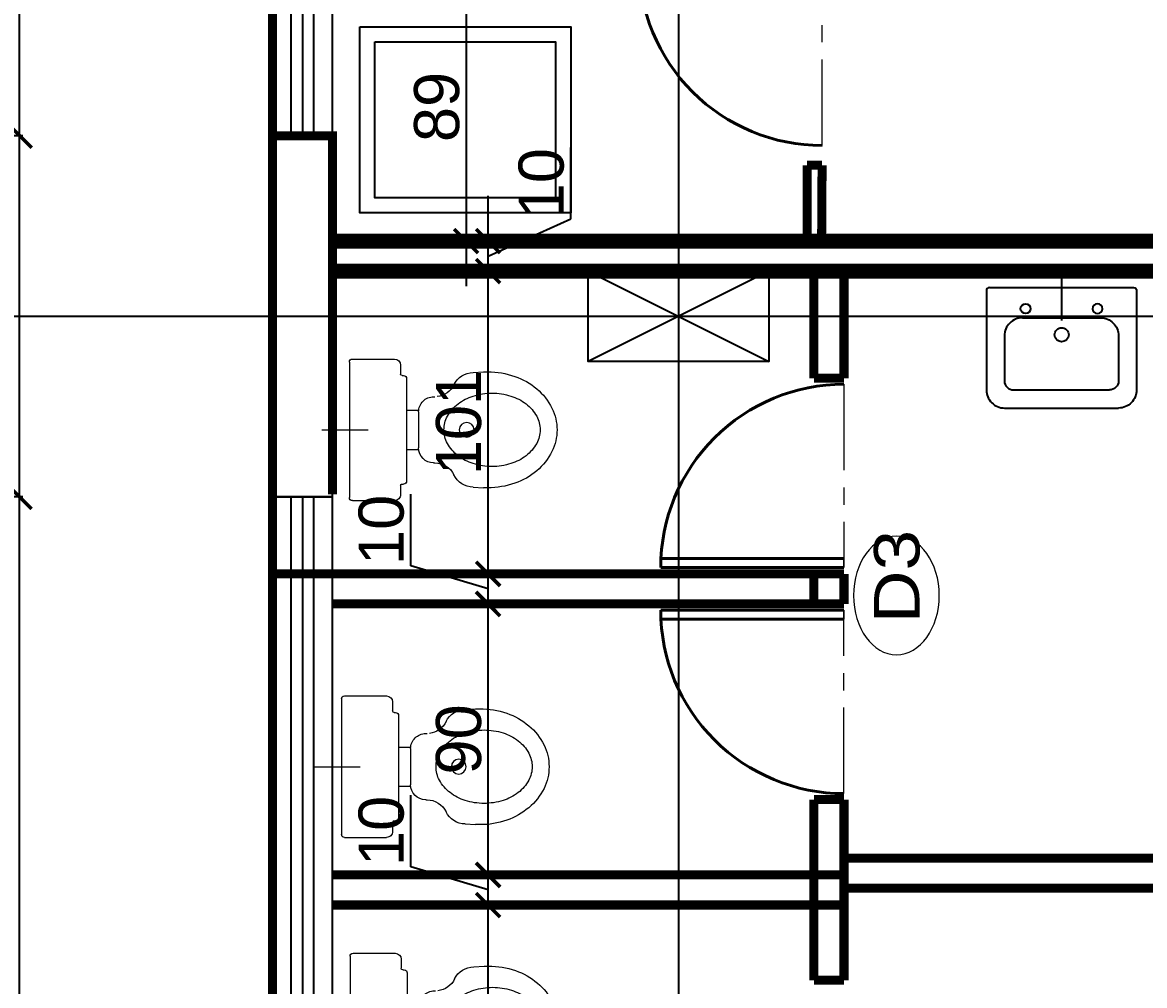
# Model space of a CAD drawing. Extents: x 250879 to 348495, y -51522 to -9360.
# Drawn here: x 292706.4 to 293079.3, y -21315.1 to -20995.2 of the extents above; entities that cross this region are included whole.
import ezdxf

# ---------------------------------------------------------------- set-up
doc = ezdxf.new("R2010")
doc.units = 0
doc.linetypes.add('CENTER', pattern=[50.800000000000004, 31.75, -6.349999999999999, 6.349999999999999, -6.349999999999999])
doc.layers.get('0').update_dxf_attribs({"linetype": 'CONTINUOUS'})
doc.layers.get('DEFPOINTS').update_dxf_attribs({"color": 9, "linetype": 'CONTINUOUS'})
for name, color, linetype, lineweight in [('A-Axis', 1, 'CENTER', 9), ('A-Door', 5, 'CONTINUOUS', 15), ('A-text finishing', 6, 'CONTINUOUS', 13), ('FURN', 126, 'CONTINUOUS', 9), ('SECTION-ar', 131, 'CONTINUOUS', 40)]:
    doc.layers.add(name, color=color, linetype=linetype, lineweight=lineweight)
for name, color, linetype in [('AXIS', 1, 'CONTINUOUS'), ('COLUMN', 5, 'CONTINUOUS'), ('elevat', 4, 'CONTINUOUS'), ('FURNITURE', 4, 'CONTINUOUS'), ('WALL', 7, 'CONTINUOUS'), ('WALL1', 2, 'CONTINUOUS')]:
    doc.layers.add(name, color=color, linetype=linetype)
doc.styles.add('ARIAL', font='BOD_CR.TTF', dxfattribs={"width": 1.199999999999999})
doc.styles.get("Standard").update_dxf_attribs({"font": 'sanss___.ttf', "height": 15})
doc.dimstyles.new('STANDARD$0', dxfattribs={"dimscale": 0, "dimtxt": 12, "dimasz": 8, "dimexe": 15, "dimexo": 0.0625, "dimgap": 2, "dimtad": 1, "dimdec": 0, "dimzin": 0, "dimdsep": 46, "dimtxsty": 'Standard', "dimblk1": 'ARCHTICK', "dimblk2": 'ARCHTICK', "dimsah": 1, "dimcen": 0.09, "dimdle": 15, "dimclrd": 3, "dimclre": 3, "dimclrt": 3, "dimazin": 0, "dimtfac": 1, "dimtdec": 0, "dimtofl": 0, "dimtmove": 1, "dimatfit": 3, "dimldrblk": 'ARCHTICK', "dimfxl": 1.045499999999997, "dimfxlon": 1, "dimtolj": 1, "dimtzin": 0, "dimarcsym": 0})

# ---------------------------------------------------------------- blocks, each defined once
blk = doc.blocks.new('COLUMN')
at = {"layer": 'AXIS'}
for p, q in [((236924.6994773077, -9644.256519553426), (236984.6994773077, -9674.256519553426)), ((236984.6994773077, -9644.256519553426), (236924.6994773077, -9674.256519553426))]:
    blk.add_line(p, q, dxfattribs=at)
at = {"layer": 'COLUMN'}
blk.add_lwpolyline([(236924.6994773077, -9644.256519553426), (236984.6994773077, -9644.256519553426), (236984.6994773077, -9674.256519553426), (236924.6994773077, -9674.256519553426)], close=True, dxfattribs=at)
blk = doc.blocks.new('AXISG')
at = {"layer": 'AXIS'}
for p, q in [((305954.8837600994, -19949.16446858895), (305954.8837600994, -23524.12586554483)), ((305610.044087238, -21092.8329642961), (307936.9012656476, -21092.8329642961))]:
    blk.add_line(p, q, dxfattribs=at)
at = {"layer": 'WALL', "linetype": 'Continuous'}
blk.add_blockref('COLUMN', (69000.18428279168, -11433.57644474268), dxfattribs=at)
blk = doc.blocks.new('_ARCHTICK')
at = {"color": 0, "linetype": 'ByBlock', "const_width": 0.15}
blk.add_lwpolyline([(-0.5, -0.5), (0.5, 0.5)], dxfattribs=at)
blk = doc.blocks.new('*D214')
at = {"layer": 'DEFPOINTS', "color": 0, "linetype": 'Continuous', "transparency": 16777216}
for p in [(292861.1347276957, -21288.37987310439), (292887.2955304947, -21288.37987310439), (292898.2114552974, -21378.37987310439)]:
    blk.add_point(p, dxfattribs=at)
at = {"layer": 'WALL', "color": 3, "linetype": 'Continuous', "lineweight": -2, "transparency": 16777216}
for p, q in [((292861.1347276957, -21393.37987310439), (292861.1347276957, -21273.37987310439)), ((292862.1802276957, -21288.37987310439), (292846.1347276957, -21288.37987310439)), ((292862.1802276957, -21378.37987310439), (292846.1347276957, -21378.37987310439))]:
    blk.add_line(p, q, dxfattribs=at)
at = {"layer": 'WALL', "color": 3, "linetype": 'Continuous', "lineweight": -2, "transparency": 16777216, "xscale": 8, "yscale": 8, "zscale": 8}
for p, rotation in [((292861.1347276957, -21288.37987310439), 90), ((292861.1347276957, -21378.37987310439), 270)]:
    blk.add_blockref('_ARCHTICK', p, dxfattribs=dict(at, rotation=rotation))
at = {"layer": 'WALL', "color": 3, "linetype": 'Continuous', "transparency": 16777216, "insert": (292851.4083902471, -21333.37987310435), "char_height": 15, "attachment_point": 5, "rotation": 90}
blk.add_mtext('\\A1;90', dxfattribs=at)
blk = doc.blocks.new('*D215')
at = {"layer": 'DEFPOINTS', "color": 0, "linetype": 'Continuous', "transparency": 16777216}
for p in [(292861.1347276957, -21278.37987310439), (292891.5739412533, -21278.37987310439), (292887.2955304947, -21288.37987310439)]:
    blk.add_point(p, dxfattribs=at)
at = {"layer": 'WALL', "color": 3, "linetype": 'Continuous', "lineweight": -2, "transparency": 16777216}
for p, q in [((292835.4083902471, -21275.66197186982), (292835.4083902471, -21251.88830931838)), ((292861.1347276957, -21303.37987310439), (292861.1347276957, -21263.37987310439)), ((292861.1347276957, -21283.37987310439), (292835.4083902471, -21275.66197186982)), ((292862.1802276957, -21278.37987310439), (292846.1347276957, -21278.37987310439)), ((292862.1802276957, -21288.37987310439), (292846.1347276957, -21288.37987310439))]:
    blk.add_line(p, q, dxfattribs=at)
at = {"layer": 'WALL', "color": 3, "linetype": 'Continuous', "lineweight": -2, "transparency": 16777216, "xscale": 8, "yscale": 8, "zscale": 8}
for p, rotation in [((292861.1347276957, -21278.37987310439), 90), ((292861.1347276957, -21288.37987310439), 270)]:
    blk.add_blockref('_ARCHTICK', p, dxfattribs=dict(at, rotation=rotation))
at = {"layer": 'WALL', "color": 3, "linetype": 'Continuous', "transparency": 16777216, "insert": (292825.6820527985, -21263.77514059406), "char_height": 15, "attachment_point": 5, "rotation": 90}
blk.add_mtext('\\A1;10', dxfattribs=at)
blk = doc.blocks.new('*D216')
at = {"layer": 'DEFPOINTS', "color": 0, "linetype": 'Continuous', "transparency": 16777216}
for p in [(292861.1347276957, -21188.37987310439), (292870.5412592961, -21188.37987310439), (292891.5739412533, -21278.37987310439)]:
    blk.add_point(p, dxfattribs=at)
at = {"layer": 'WALL', "color": 3, "linetype": 'Continuous', "lineweight": -2, "transparency": 16777216}
for p, q in [((292861.1347276957, -21293.37987310439), (292861.1347276957, -21173.37987310439)), ((292862.1802276957, -21188.37987310439), (292846.1347276957, -21188.37987310439)), ((292862.1802276957, -21278.37987310439), (292846.1347276957, -21278.37987310439))]:
    blk.add_line(p, q, dxfattribs=at)
at = {"layer": 'WALL', "color": 3, "linetype": 'Continuous', "lineweight": -2, "transparency": 16777216, "xscale": 8, "yscale": 8, "zscale": 8}
for p, rotation in [((292861.1347276957, -21188.37987310439), 90), ((292861.1347276957, -21278.37987310439), 270)]:
    blk.add_blockref('_ARCHTICK', p, dxfattribs=dict(at, rotation=rotation))
at = {"layer": 'WALL', "color": 3, "linetype": 'Continuous', "transparency": 16777216, "insert": (292851.4083902471, -21233.37987310435), "char_height": 15, "attachment_point": 5, "rotation": 90}
blk.add_mtext('\\A1;90', dxfattribs=at)
blk = doc.blocks.new('*D217')
at = {"layer": 'DEFPOINTS', "color": 0, "linetype": 'Continuous', "transparency": 16777216}
for p in [(292861.1347276957, -21178.37987310439), (292870.5412592961, -21178.37987310439), (292870.5412592961, -21188.37987310439)]:
    blk.add_point(p, dxfattribs=at)
at = {"layer": 'WALL', "color": 3, "linetype": 'Continuous', "lineweight": -2, "transparency": 16777216}
for p, q in [((292835.4083902471, -21175.66197186982), (292835.4083902471, -21151.88830931838)), ((292861.1347276957, -21203.37987310439), (292861.1347276957, -21163.37987310439)), ((292861.1347276957, -21183.37987310439), (292835.4083902471, -21175.66197186982)), ((292862.1802276957, -21178.37987310439), (292846.1347276957, -21178.37987310439)), ((292862.1802276957, -21188.37987310439), (292846.1347276957, -21188.37987310439))]:
    blk.add_line(p, q, dxfattribs=at)
at = {"layer": 'WALL', "color": 3, "linetype": 'Continuous', "lineweight": -2, "transparency": 16777216, "xscale": 8, "yscale": 8, "zscale": 8}
for p, rotation in [((292861.1347276957, -21178.37987310439), 90), ((292861.1347276957, -21188.37987310439), 270)]:
    blk.add_blockref('_ARCHTICK', p, dxfattribs=dict(at, rotation=rotation))
at = {"layer": 'WALL', "color": 3, "linetype": 'Continuous', "transparency": 16777216, "insert": (292825.6820527985, -21163.77514059406), "char_height": 15, "attachment_point": 5, "rotation": 90}
blk.add_mtext('\\A1;10', dxfattribs=at)
blk = doc.blocks.new('D70')
at = {"layer": 'A-Axis'}
blk.add_line((307725.0642755921, -30884.76289640172), (307725.0642755921, -30817.07946808813), dxfattribs=at)
at = {"layer": 'A-Door'}
for p, q in [((307725.0642755921, -30817.07946808813), (307725.0642755921, -30820.45102590095)), ((307792.7477039057, -30817.07946808813), (307792.7477039057, -30820.45102590095))]:
    blk.add_line(p, q, dxfattribs=at)
at = {"layer": 'SECTION-ar', "ltscale": 20}
for p, q in [((307725.0642755921, -30817.07946808813), (307792.7477039057, -30817.07946808813)), ((307792.7477039057, -30820.45102590095), (307725.0642755921, -30820.45102590096))]:
    blk.add_line(p, q, dxfattribs=at)
at = {"layer": 'SECTION-ar', "ltscale": 20, "extrusion": (0, 0, -1)}
blk.add_ellipse((307725.0642755921, -30817.07946808812), major_axis=(-47.85941113449373, 47.85941113449371), ratio=0.9999999999997696, start_param=2.356194490192229, end_param=3.926990816987356, dxfattribs=at)
blk = doc.blocks.new('TOILET')
for p, q in [((1.42e-14, 0.0920005549881893), (-1.42e-14, -0.0627298281180799)), ((-0.2250000000000369, 0), (0.2250000000000369, 0)), ((-0.2350000000000278, -0.0100000000000051), (-0.2349999999999994, -0.149999999999963)), ((0.2350000000000278, -0.0100000000000051), (0.2350000000000278, -0.1499999999999773)), ((-0.2149999999999892, -0.1699999999999591), (-0.1850000000000165, -0.1699999999999591)), ((-0.180000000000021, -0.1749999999999545), (-0.180000000000021, -0.17999999999995)), ((0.1799999999999926, -0.1749999999999545), (0.1799999999999926, -0.17999999999995)), ((0.184999999999988, -0.1699999999999591), (0.2150000000000176, -0.1699999999999733)), ((-0.1700000000000301, -0.1899999999999551), (0.1700000000000017, -0.1899999999999551)), ((-0.0649999999999551, -0.1899999999999551), (-0.0649999999999551, -0.230250628144617)), ((0.0650000000000119, -0.1899999999999551), (0.0650000000000119, -0.2302506281446455)), ((-0.0599999999999881, -0.2299999999999613), (0.0600000000000165, -0.2299999999999756)), ((-0.1099999999999994, -0.2799999999999585), (-0.1099999999999994, -0.2843671447610916)), ((0.1100000000000278, -0.2799999999999727), (0.1100000000000278, -0.2843671447648575)), ((-0.1899999999999835, -0.4108582511738206), (-0.1921942687095139, -0.4455287479287762)), ((0.1899999999999835, -0.4108582511738348), (0.1921942687095424, -0.4455287479287762))]:
    blk.add_line(p, q)
blk.add_lwpolyline([(1.42e-14, -0.3142484466677757, 0.124940132211905), (-0.0448875361360734, -0.3256428226940216, 0.1058033347124543), (-0.0862508156472046, -0.3610526170990624, 0.0866504525014975), (-0.1122687594558585, -0.4111386203364021, 0.0767072297481512), (-0.1219770732540013, -0.4740478801299162, 0.0767072297480998), (-0.1122687594558585, -0.5369571399234729, 0.08665045250132201), (-0.0862508156472046, -0.5870431431607699, 0.1058033347123541), (-0.0448875361360734, -0.622452937565825, 0.124940132211754), (1.42e-14, -0.6338473135920566, 0.1249401322118307), (0.0448875361360734, -0.622452937565825, 0.1058033347125261), (0.086250815647233, -0.5870431431607699, 0.0866504525015058), (0.1122687594559153, -0.5369571399233735, 0.0767072297479977), (0.1219770732540297, -0.4740478801299162, 0.0767072297478614), (0.1122687594559437, -0.41113862033653, 0.08665045250157301), (0.086250815647233, -0.3610526170990624, 0.1058033347126552), (0.0448875361361019, -0.32564282269405, 0.1249401322122071)], format="xyb", close=True)
for points in [[(-0.1921942687095139, -0.4455287479287762, 0.0132118733683078), (-0.1925767201674802, -0.4599999999999654, 0.0836533908698555), (-0.1774512425788117, -0.5497729966895833, 0.0910585749032859), (-0.1361723047290724, -0.622634559672875, 0.1039527655389793), (-0.0719155897296702, -0.6731840259616462, 0.1153588042675375), (1.42e-14, -0.6899999999999693, 0.1153588042676263)], [(1.42e-14, -0.6899999999999693, 0.1153588042676263), (0.0719155897296418, -0.6731840259616462, 0.1039527655391966), (0.1361723047291008, -0.622634559672875, 0.0910585749032859), (0.1774512425788401, -0.5497729966895833, 0.0836533908698555), (0.1925767201675086, -0.4599999999999654, 0.0132118733682955), (0.1921942687095424, -0.4455287479287762, 0.0910585749033702)]]:
    blk.add_lwpolyline(points, format="xyb")
blk.add_circle((1.42e-14, -0.3898931670839545), 0.0245844573011453)
for centre, radius, start, end in [((-0.2250000000000369, -0.0100000000000051), 0.01, 90, 180), ((0.2250000000000369, -0.0100000000000051), 0.01, 0, 90.00000000000178), ((-0.2149999999999892, -0.149999999999963), 0.02, 180.0000000000102, 269.9999999999981), ((-0.1850000000000165, -0.1749999999999545), 0.005, 0, 89.99999999999773), ((-0.1700000000000301, -0.17999999999995), 0.01, 180, 270), ((0.1700000000000017, -0.17999999999995), 0.01, 269.9999999999981, 0), ((0.184999999999988, -0.1749999999999545), 0.005, 89.99999999998575, 180), ((0.2150000000000176, -0.1499999999999773), 0.02, 269.9999999999981, 0), ((-0.0599999999999881, -0.2799999999999585), 0.05, 89.99999999999193, 180), ((0.0600000000000165, -0.2799999999999727), 0.05, 0, 89.99999999999646), ((-0.1799999999999926, -0.2843671447610916), 0.07, 295.3769335241037, 353.5887963686275), ((0.180000000000021, -0.2843671447648575), 0.07, 180, 244.6230664752254), ((-0.1199999999999903, -0.4108582511738206), 0.07, 115.3769335241, 180.0000000000035), ((0.1199999999999903, -0.4108582511738348), 0.07, 0, 64.62306647523387)]:
    blk.add_arc(centre, radius, start, end)
blk = doc.blocks.new('hg')
at = {"layer": 'elevat'}
for p, q in [((91202.31636477557, 75504.4290639425), (91202.31636477557, 75489.23745395713)), ((91226.27479107816, 75500.14039891952), (91178.35793847292, 75500.14039891952)), ((91177.35793847292, 75499.14039891952), (91177.35793847292, 75466.14039891952)), ((91227.27479107816, 75499.14039891952), (91227.27479107816, 75466.14039891952)), ((91215.27479107818, 75490.14039891952), (91189.35793847292, 75490.14039891952)), ((91183.35793847292, 75484.14039891952), (91183.35793847292, 75469.14039891952)), ((91221.27479107816, 75484.14039891952), (91221.27479107816, 75469.14039891952)), ((91218.27479107816, 75466.14039891952), (91186.35793847292, 75466.14039891952)), ((91221.27479107816, 75460.14039891952), (91183.35793847292, 75460.14039891952))]:
    blk.add_line(p, q, dxfattribs=at)
for centre, major_axis, ratio, start_param, end_param in [((91178.35793847292, 75499.14039891952), (0.7071067811882472, 0.7071067811882471), 0.9999999999951928, 0.7853981633998518, 2.35619449018994), ((91190.35793847292, 75493.14039891952), (-1.161119105061516, -1.161119105061516), 1, 3.141592653589793, 9.42477796076938), ((91189.35793847292, 75484.14039891952), (-4.242640687130913, 4.242640687130915), 0.9999999999945176, -0.7853981634001896, 0.7853981634001892), ((91186.35793847292, 75469.14039891952), (2.121320343561819, 2.121320343561819), 0.9999999999979474, 2.356194490191319, 3.926990816988267), ((91183.35793847292, 75466.14039891952), (4.242640687123639, 4.242640687123639), 0.9999999999979474, 2.356194490191319, 3.926990816988267)]:
    blk.add_ellipse(centre, major_axis=major_axis, ratio=ratio, start_param=start_param, end_param=end_param, dxfattribs=at)
at = {"layer": 'elevat', "extrusion": (0, 0, -1)}
for centre, major_axis, ratio, start_param, end_param in [((91226.27479107816, 75499.14039891952), (-0.7071067811882472, 0.7071067811882471), 0.9999999999951928, 0.7853981633998518, 2.35619449018994), ((91214.27479107818, 75493.14039891952), (-1.161119105065153, -1.161119105065153), 0.9999999999968666, 4.712388980384689, 10.99557428756427), ((91215.27479107818, 75484.14039891952), (4.242640687134552, 4.242640687134553), 0.9999999999928023, -0.7853981634010471, 0.7853981634010472), ((91202.27479107818, 75484.49005854902), (-1.650171845256409, -1.650171845256409), 0.9999999999911816, 4.712388980384689, 10.99557428756427), ((91218.27479107816, 75469.14039891952), (-2.121320343561819, 2.121320343561819), 0.9999999999979474, 2.356194490191319, 3.926990816988267), ((91221.27479107816, 75466.14039891952), (-4.242640687123639, 4.242640687123639), 0.9999999999979474, 2.356194490191319, 3.926990816988267)]:
    blk.add_ellipse(centre, major_axis=major_axis, ratio=ratio, start_param=start_param, end_param=end_param, dxfattribs=at)
blk = doc.blocks.new('*D698')
at = {"layer": 'DEFPOINTS', "color": 0, "linetype": 'Continuous', "transparency": 16777216}
for p in [(292861.1347276957, -21077.8329642961), (292861.1347276957, -21077.8329642961), (292861.1347276957, -21178.37987310439)]:
    blk.add_point(p, dxfattribs=at)
at = {"layer": 'WALL', "color": 3, "linetype": 'Continuous', "lineweight": -2, "transparency": 16777216}
for p, q in [((292861.1347276957, -21193.37987310439), (292861.1347276957, -21062.8329642961)), ((292861.1347276957, -21077.8329642961), (292846.1347276957, -21077.8329642961)), ((292861.1347276957, -21178.37987310439), (292846.1347276957, -21178.37987310439))]:
    blk.add_line(p, q, dxfattribs=at)
at = {"layer": 'WALL', "color": 3, "linetype": 'Continuous', "lineweight": -2, "transparency": 16777216, "xscale": 8, "yscale": 8, "zscale": 8}
for p, rotation in [((292861.1347276957, -21077.8329642961), 90), ((292861.1347276957, -21178.37987310439), 270)]:
    blk.add_blockref('_ARCHTICK', p, dxfattribs=dict(at, rotation=rotation))
at = {"layer": 'WALL', "color": 3, "linetype": 'Continuous', "transparency": 16777216, "insert": (292851.4083902471, -21128.1064187002), "char_height": 15, "attachment_point": 5, "rotation": 90}
blk.add_mtext('\\A1;101', dxfattribs=at)
blk = doc.blocks.new('*D699')
at = {"layer": 'DEFPOINTS', "color": 0, "linetype": 'Continuous', "transparency": 16777216}
for p in [(292843.2352392591, -21067.83296429648), (292861.1347276957, -21067.83296429648), (292861.1347276957, -21077.8329642961)]:
    blk.add_point(p, dxfattribs=at)
at = {"layer": 'WALL', "color": 3, "linetype": 'Continuous', "lineweight": -2, "transparency": 16777216}
for p, q in [((292888.5874025928, -21060.47926059259), (292888.5874025928, -21036.70559804115)), ((292861.1347276957, -21092.8329642961), (292861.1347276957, -21052.83296429648)), ((292861.1347276957, -21072.83296429629), (292888.5874025928, -21060.47926059259)), ((292860.0892276957, -21067.83296429648), (292876.1347276957, -21067.83296429648)), ((292861.1347276957, -21077.8329642961), (292846.1347276957, -21077.8329642961))]:
    blk.add_line(p, q, dxfattribs=at)
at = {"layer": 'WALL', "color": 3, "linetype": 'Continuous', "lineweight": -2, "transparency": 16777216, "xscale": 8, "yscale": 8, "zscale": 8}
for p, rotation in [((292861.1347276957, -21067.83296429648), 90), ((292861.1347276957, -21077.8329642961), 270)]:
    blk.add_blockref('_ARCHTICK', p, dxfattribs=dict(at, rotation=rotation))
at = {"layer": 'WALL', "color": 3, "linetype": 'Continuous', "transparency": 16777216, "insert": (292878.8610651442, -21048.59242931682), "char_height": 15, "attachment_point": 5, "rotation": 90}
blk.add_mtext('\\A1;10', dxfattribs=at)
blk = doc.blocks.new('*D712')
at = {"layer": 'DEFPOINTS', "color": 0, "linetype": 'Continuous', "transparency": 16777216}
for p in [(292848.6596819623, -20978.7348086327), (292848.6596819623, -21067.83296429647), (292853.8539617985, -21067.83296429647)]:
    blk.add_point(p, dxfattribs=at)
at = {"layer": 'WALL', "color": 3, "linetype": 'Continuous', "lineweight": -2, "transparency": 16777216}
for p, q in [((292853.8539617985, -20963.7348086327), (292853.8539617985, -21082.83296429647)), ((292852.8084617985, -20978.7348086327), (292868.8539617985, -20978.7348086327)), ((292852.8084617985, -21067.83296429647), (292868.8539617985, -21067.83296429647))]:
    blk.add_line(p, q, dxfattribs=at)
at = {"layer": 'WALL', "color": 3, "linetype": 'Continuous', "lineweight": -2, "transparency": 16777216, "xscale": 8, "yscale": 8, "zscale": 8}
for p, rotation in [((292853.8539617985, -20978.7348086327), 90), ((292853.8539617985, -21067.83296429647), 270)]:
    blk.add_blockref('_ARCHTICK', p, dxfattribs=dict(at, rotation=rotation))
at = {"layer": 'WALL', "color": 3, "linetype": 'Continuous', "transparency": 16777216, "insert": (292844.1276243499, -21023.28388646454), "char_height": 15, "attachment_point": 5, "rotation": 90}
blk.add_mtext('\\A1;89', dxfattribs=at)
blk = doc.blocks.new('*D767')
at = {"layer": 'DEFPOINTS', "color": 0, "linetype": 'Continuous', "transparency": 16777216}
for p in [(292705.4552457123, -21152.83296429462), (292789.4429352068, -21152.83296429462), (292789.4429352063, -21432.83296429462)]:
    blk.add_point(p, dxfattribs=at)
at = {"layer": 'WALL', "color": 3, "linetype": 'Continuous', "lineweight": -2, "transparency": 16777216}
for p, q in [((292705.4552457123, -21447.83296429462), (292705.4552457123, -21137.83296429462)), ((292706.5007457123, -21152.83296429462), (292690.4552457123, -21152.83296429462)), ((292706.5007457123, -21432.83296429462), (292690.4552457123, -21432.83296429462))]:
    blk.add_line(p, q, dxfattribs=at)
at = {"layer": 'WALL', "color": 3, "linetype": 'Continuous', "lineweight": -2, "transparency": 16777216, "xscale": 8, "yscale": 8, "zscale": 8}
for p, rotation in [((292705.4552457123, -21152.83296429462), 90), ((292705.4552457123, -21432.83296429462), 270)]:
    blk.add_blockref('_ARCHTICK', p, dxfattribs=dict(at, rotation=rotation))
at = {"layer": 'WALL', "color": 3, "linetype": 'Continuous', "transparency": 16777216, "insert": (292695.7289082637, -21292.83296429457), "char_height": 15, "attachment_point": 5, "rotation": 90}
blk.add_mtext('\\A1;280', dxfattribs=at)
blk = doc.blocks.new('*D768')
at = {"layer": 'DEFPOINTS', "color": 0, "linetype": 'Continuous', "transparency": 16777216}
for p in [(292705.4552457123, -21032.83296429462), (292789.442935207, -21032.83296429462), (292789.4429352068, -21152.83296429462)]:
    blk.add_point(p, dxfattribs=at)
at = {"layer": 'WALL', "color": 3, "linetype": 'Continuous', "lineweight": -2, "transparency": 16777216}
for p, q in [((292705.4552457123, -21167.83296429462), (292705.4552457123, -21017.83296429462)), ((292706.5007457123, -21032.83296429462), (292690.4552457123, -21032.83296429462)), ((292706.5007457123, -21152.83296429462), (292690.4552457123, -21152.83296429462))]:
    blk.add_line(p, q, dxfattribs=at)
at = {"layer": 'WALL', "color": 3, "linetype": 'Continuous', "lineweight": -2, "transparency": 16777216, "xscale": 8, "yscale": 8, "zscale": 8}
for p, rotation in [((292705.4552457123, -21032.83296429462), 90), ((292705.4552457123, -21152.83296429462), 270)]:
    blk.add_blockref('_ARCHTICK', p, dxfattribs=dict(at, rotation=rotation))
at = {"layer": 'WALL', "color": 3, "linetype": 'Continuous', "transparency": 16777216, "insert": (292695.7289082637, -21092.83296429457), "char_height": 15, "attachment_point": 5, "rotation": 90}
blk.add_mtext('\\A1;120', dxfattribs=at)
blk = doc.blocks.new('*D769')
at = {"layer": 'DEFPOINTS', "color": 0, "linetype": 'Continuous', "transparency": 16777216}
for p in [(292705.4552457123, -20752.83296429462), (292789.4429352075, -20752.83296429462), (292789.442935207, -21032.83296429462)]:
    blk.add_point(p, dxfattribs=at)
at = {"layer": 'WALL', "color": 3, "linetype": 'Continuous', "lineweight": -2, "transparency": 16777216}
for p, q in [((292705.4552457123, -21047.83296429462), (292705.4552457123, -20737.83296429462)), ((292706.5007457123, -20752.83296429462), (292690.4552457123, -20752.83296429462)), ((292706.5007457123, -21032.83296429462), (292690.4552457123, -21032.83296429462))]:
    blk.add_line(p, q, dxfattribs=at)
at = {"layer": 'WALL', "color": 3, "linetype": 'Continuous', "lineweight": -2, "transparency": 16777216, "xscale": 8, "yscale": 8, "zscale": 8}
for p, rotation in [((292705.4552457123, -20752.83296429462), 90), ((292705.4552457123, -21032.83296429462), 270)]:
    blk.add_blockref('_ARCHTICK', p, dxfattribs=dict(at, rotation=rotation))
at = {"layer": 'WALL', "color": 3, "linetype": 'Continuous', "transparency": 16777216, "insert": (292695.7289082637, -20892.83296429457), "char_height": 15, "attachment_point": 5, "rotation": 90}
blk.add_mtext('\\A1;280', dxfattribs=at)

msp = doc.modelspace()

# ---------------------------------------------------------------- linework, layer by layer
at = {"layer": 'AXIS'}
for p, q in [((292924.4429352068, -19501.49473546498), (292924.4429352068, -23524.12586554483)), ((292653.1928709621, -21092.8329642961), (294906.460440755, -21092.8329642961))]:
    msp.add_line(p, q, dxfattribs=at)
at = {"layer": 'FURN', "extrusion": (0, 0, -1)}
msp.add_ellipse((292996.8358779375, -21185.5557447293), major_axis=(-1.205418003969182e-15, -19.68596994347172), ratio=0.7243809066411835, dxfattribs=at)
at = {"layer": 'FURNITURE', "ltscale": 3}
for points in [[(292809.4429352075, -20752.83296429465), (292789.4429352075, -20752.83296429462), (292789.442935207, -21032.83296429462), (292809.442935207, -21032.83296429465)], [(292795.6139948079, -21032.83296429463), (292803.2718756062, -21032.83296429464), (292803.2718756067, -20752.83296429464), (292795.6139948083, -20752.83296429463)], [(292818.5152992047, -20996.6860275314), (292888.5874025928, -20996.6860275314), (292888.5874025928, -21058.47926059254), (292818.5152992047, -21058.47926059254)], [(292823.5152992047, -21001.6860275314), (292883.5874025928, -21001.6860275314), (292883.5874025928, -21053.47926059254), (292823.5152992047, -21053.47926059254)], [(292809.4429352068, -21152.83296429465), (292789.4429352068, -21152.83296429462), (292789.4429352063, -21432.83296429462), (292809.4429352063, -21432.83296429465)], [(292795.6139948072, -21432.83296429463), (292803.2718756055, -21432.83296429464), (292803.271875606, -21152.83296429464), (292795.6139948076, -21152.83296429463)]]:
    msp.add_lwpolyline(points, close=True, dxfattribs=at)
at = {"layer": 'WALL', "linetype": 'Continuous'}
for p, q in [((292789.4429352085, -20272.66837802824), (292789.4429352085, -21477.8329642961)), ((292969.4161345788, -21188.37987310439), (292979.4161345788, -21188.37987310439))]:
    msp.add_line(p, q, dxfattribs=at)
at = {"layer": 'WALL', "linetype": 'Continuous', "const_width": 3}
for points in [[(292720.0118131653, -21907.83296429605), (292720.011813165, -21477.8329642961), (292789.4429352062, -21477.8329642961), (292789.4429352068, -20272.66837802973), (292904.4429352069, -20272.66837803012), (292904.4429352218, -20157.668377999), (294465.7156147903, -20157.66837802988), (294465.7156147906, -20272.66837803004), (294580.7156147904, -20272.66837802973), (294580.7156147903, -20707.8329642961), (294580.7156147903, -20707.8329642961), (294580.7156147903, -20707.8329642961), (293701.8948077681, -20709.57149138337), (293701.8948077681, -20497.31333556247)], [(292789.4429352069, -21092.83296429462), (292789.442935207, -21032.83296429462), (292809.442935207, -21032.83296429465), (292809.4429352069, -21092.83296429465), (292809.4429352068, -21152.83296429465), (292789.4429352068, -21152.83296429462), (292789.4429352069, -21092.83296429462)], [(292967.1353686816, -21042.66694635968), (292972.1353686816, -21042.66694635968)], [(292967.1353686816, -21042.66694635968), (292972.1353686816, -21042.66694635968)], [(292967.1353686816, -21042.66694635968), (292967.1353686816, -21067.16132679454)], [(292972.1353686816, -21042.66694635968), (292971.9749678092, -21067.83296429643)], [(292969.4161345788, -21077.8329642961), (292969.4161345788, -21113.37987310434)], [(292979.4161345788, -21077.8329642961), (292979.4161345788, -21113.37987310434)], [(292969.4161345788, -21113.37987310434), (292979.4161345788, -21113.37987310434)], [(292789.4429352068, -21178.37987310439), (292979.4161345788, -21178.37987310439)], [(292969.4161345788, -21178.37987310439), (292979.4161345788, -21178.37987310439)], [(292969.4161345788, -21178.37987310439), (292969.4161345788, -21188.37987310439)], [(292979.4161345788, -21178.37987310439), (292979.4161345788, -21188.37987310439)], [(292809.4429352068, -21188.37987310439), (292979.4161345788, -21188.37987310439)], [(292969.4161345788, -21188.37987310439), (292979.4161345788, -21188.37987310439)], [(292969.4161345788, -21253.37987310445), (292969.4161345788, -21288.37987310439)], [(292969.4161345788, -21253.37987310445), (292979.4161345788, -21253.37987310445)], [(292979.4161345788, -21253.37987310445), (292979.4161345788, -21288.37987310439)], [(292979.4161345788, -21272.83296429616), (293384.9198133593, -21272.83296429616)], [(292809.4429352066, -21278.37987310439), (292979.4161345788, -21278.37987310439)], [(292809.4429352066, -21278.37987310439), (292979.4161345788, -21278.37987310439)], [(292969.4161345788, -21313.37987310434), (292969.4161345788, -21278.37987310439)], [(292979.4161345788, -21313.37987310434), (292979.4161345788, -21278.37987310439)], [(292979.4161345788, -21282.83296429616), (293384.9198133593, -21282.83296429616)], [(292809.4429352066, -21288.37987310439), (292979.4161345788, -21288.37987310439)], [(292809.4429352066, -21288.37987310439), (292979.4161345788, -21288.37987310439)], [(292969.4161345788, -21313.37987310434), (292979.4161345788, -21313.37987310434)]]:
    msp.add_lwpolyline(points, dxfattribs=at)
at = {"layer": 'WALL', "linetype": 'Continuous'}
msp.add_lwpolyline([(292809.442935207, -21032.83296429465), (292789.442935207, -21032.83296429462), (292789.4429352068, -21152.83296429462), (292809.4429352068, -21152.83296429465)], close=True, dxfattribs=at)
at = {"layer": 'WALL', "linetype": 'Continuous', "ltscale": 3, "const_width": 5}
for points in [[(292949.4429352068, -21067.83296429648), (292809.4429352067, -21067.83296429648), (293559.3536544008, -21067.83296429626)], [(292949.4429352068, -21077.8329642961), (292809.4429352067, -21077.8329642961), (293559.3536544008, -21077.83296429588)], [(292949.4429352068, -21077.8329642961), (293399.9198133593, -21077.8329642961), (293399.9198133593, -21077.8329642961)]]:
    msp.add_lwpolyline(points, dxfattribs=at)
at = {"layer": 'WALL1'}
for p, q in [((292799.4429352075, -20752.83296429464), (292799.442935207, -21032.83296429464)), ((292799.4429352068, -21152.83296429464), (292799.4429352063, -21432.83296429464))]:
    msp.add_line(p, q, dxfattribs=at)

# ---------------------------------------------------------------- block references
at = {"layer": 'FURN', "xscale": -1}
msp.add_blockref('hg', (384254.0224911891, -96583.43618915405), dxfattribs=at)
at = {"layer": 'FURN', "xscale": -100, "yscale": 100, "zscale": 100, "rotation": 90}
for p in [(292815.047742285, -21130.53372838604), (292812.4030851459, -21242.43506388681), (292815.2654870542, -21327.91766107711)]:
    msp.add_blockref('TOILET', p, dxfattribs=at)
at = {"layer": 'WALL', "linetype": 'Continuous'}
msp.add_blockref('AXISG', (-13030.44082489255, 0), dxfattribs=at)
at = {"layer": 'WALL', "linetype": 'Continuous', "xscale": -0.9000000000014552, "yscale": 0.9000000000014552, "zscale": 0.9}
for p in [(569924.6932167145, 6760.185833562911), (569931.9739826117, 6544.920871942937)]:
    msp.add_blockref('D70', p, dxfattribs=at)
at = {"layer": 'WALL', "linetype": 'Continuous', "xscale": 0.9000000000014552, "yscale": 0.9000000000014552, "zscale": 0.9000000000014552, "rotation": 180}
msp.add_blockref('D70', (569931.9739826117, -48911.68061815172), dxfattribs=at)

# ---------------------------------------------------------------- texts
at = {"layer": 'A-text finishing', "style": 'ARIAL', "width": 1.199999999999999}
msp.add_text('D3', height=15.12, rotation=90, dxfattribs=at).set_placement((293004.514158848, -21194.78667178855))

# ---------------------------------------------------------------- dimensions: what is measured, and where the dimension line sits
at = {"layer": 'WALL', "linetype": 'Continuous'}
for base, p1, p2, picture, middle in [((292705.4552457123, -20752.83296429462), (292789.442935207, -21032.83296429462), (292789.4429352075, -20752.83296429462), '*D769', (292695.7289082637, -20892.83296429457)), ((292853.8539617985, -21067.83296429647), (292848.6596819623, -20978.7348086327), (292848.6596819623, -21067.83296429647), '*D712', (292844.1276243499, -21023.28388646454)), ((292705.4552457123, -21032.83296429462), (292789.4429352068, -21152.83296429462), (292789.442935207, -21032.83296429462), '*D768', (292695.7289082637, -21092.83296429457)), ((292861.1347276957, -21077.8329642961), (292861.1347276957, -21178.37987310439), (292861.1347276957, -21077.8329642961), '*D698', (292851.4083902471, -21128.1064187002)), ((292705.4552457123, -21152.83296429462), (292789.4429352063, -21432.83296429462), (292789.4429352068, -21152.83296429462), '*D767', (292695.7289082637, -21292.83296429457)), ((292861.1347276957, -21178.37987310439), (292870.5412592961, -21188.37987310439), (292870.5412592961, -21178.37987310439), '*D217', (292825.6820527985, -21173.66197186978)), ((292861.1347276957, -21188.37987310439), (292891.5739412533, -21278.37987310439), (292870.5412592961, -21188.37987310439), '*D216', (292851.4083902471, -21233.37987310435)), ((292861.1347276957, -21278.37987310439), (292887.2955304947, -21288.37987310439), (292891.5739412533, -21278.37987310439), '*D215', (292825.6820527985, -21273.66197186978)), ((292861.1347276957, -21288.37987310439), (292898.2114552974, -21378.37987310439), (292887.2955304947, -21288.37987310439), '*D214', (292851.4083902471, -21333.37987310435))]:
    dim = msp.add_linear_dim(base=base, p1=p1, p2=p2, angle=90, dimstyle='STANDARD$0', override={"dimscale": 1}, dxfattribs=at)
    dim.commit()
    dim.dimension.update_dxf_attribs({"geometry": picture, "text_midpoint": middle})
dim = msp.add_linear_dim(base=(292861.1347276957, -21067.83296429648), p1=(292861.1347276957, -21077.8329642961), p2=(292843.2352392591, -21067.83296429648), angle=90, dimstyle='STANDARD$0', override={"dimscale": 1}, dxfattribs=at)
dim.commit()
dim.dimension.update_dxf_attribs({"geometry": '*D699', "text_midpoint": (292888.5874025928, -21058.47926059254), "dimtype": 160})

doc.saveas('drawing.dxf')
